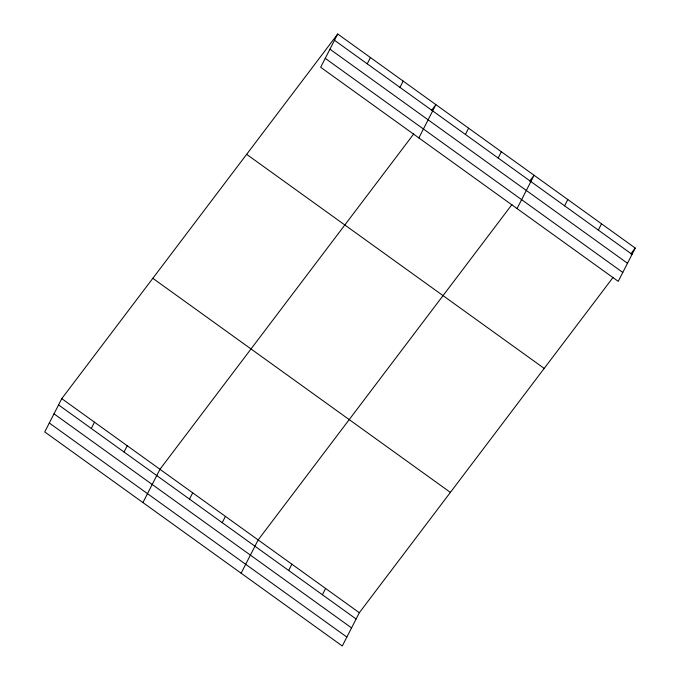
<?xml version="1.0" encoding="UTF-8"?>
<svg xmlns="http://www.w3.org/2000/svg" width="680" height="680" viewBox="0 0 680 680"><rect width="100%" height="100%" fill="white"/><g stroke="black" fill="none" stroke-linecap="round" stroke-linejoin="round"><path stroke-width="1.02" d="M337.705 34L320.671 67.278L618.231 281.358L635.264 248.081L337.705 34L61.77 398.642L44.736 431.919L342.295 646L359.329 612.722L613.13 277.329M91.29 428.459L94.495 422.186M124.023 452.013L127.228 445.74M367.225 63.818L370.438 57.545M142.936 502.562L159.962 469.285L413.763 133.892M399.959 87.371L403.163 81.099M189.482 499.112L192.695 492.838M418.872 137.921L435.897 104.644L431.469 110.5M222.215 522.656L225.42 516.384M465.417 134.47L468.631 128.197M241.128 573.215L258.153 539.937L511.963 204.544M498.151 158.015L501.364 151.742M288.668 570.469L291.881 564.196M517.063 208.573L534.089 175.295L529.669 181.144M322.397 594.728L325.601 588.463M564.604 205.827L567.817 199.554M598.332 230.087L601.537 223.822M630.836 253.929L635.264 248.081M334.492 40.273L632.052 254.354M329.936 49.181L627.495 263.262M325.236 58.361L622.795 272.45M246.644 154.334L544.204 368.416M152.821 278.307L450.381 492.388M61.77 398.642L359.329 612.722M58.556 404.914L356.116 618.995M54.001 413.822L351.56 627.904M49.3 423.002L346.859 637.092"/></g></svg>
